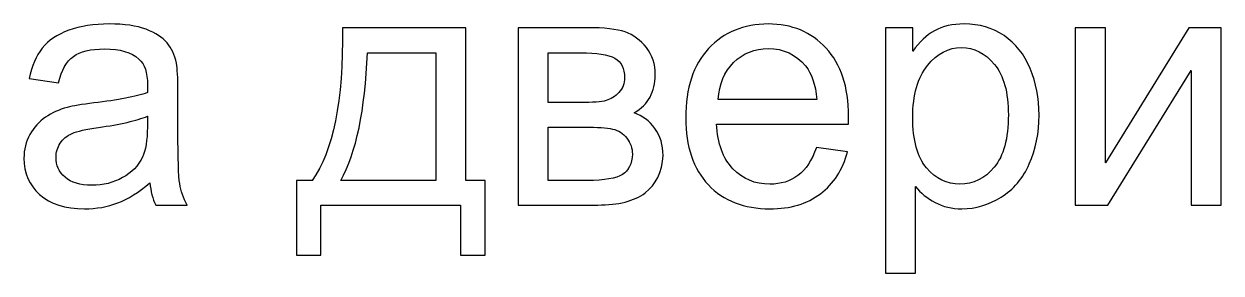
# Model space of a CAD drawing. Header units: centimetres. Extents: x -50 to 50, y -57 to 83.
# Drawn here: x 0.831 to 3.8, y -57.199 to -56.582 of the extents above; entities that cross this region are included whole.
import ezdxf

# ---------------------------------------------------------------- set-up
doc = ezdxf.new("R2010")
doc.units = ezdxf.units.CM
doc.header["$MEASUREMENT"] = 0
doc.layers.add('Layer 1', color=7, linetype='Continuous')

msp = doc.modelspace()

# ---------------------------------------------------------------- linework, layer by layer
at = {"layer": 'Layer 1', "color": 250}
for points, knots in [([(1.14333, -56.97575), (1.11567, -56.99931), (1.089, -57.01582), (1.06346, -57.02556), (1.06346, -57.02556), (1.03792, -57.0353), (1.01055, -57.04009), (0.98119, -57.04009), (0.98119, -57.04009), (0.93293, -57.04009), (0.89582, -57.02838), (0.86986, -57.00482), (0.86986, -57.00482), (0.84389, -56.98139), (0.83091, -56.95133), (0.83091, -56.91479), (0.83091, -56.91479), (0.83091, -56.89334), (0.83585, -56.87372), (0.84559, -56.85594), (0.84559, -56.85594), (0.85546, -56.83816), (0.8683, -56.82405), (0.88411, -56.81333), (0.88411, -56.81333), (0.90005, -56.8026), (0.91783, -56.79442), (0.93773, -56.78891), (0.93773, -56.78891), (0.95241, -56.7851), (0.97456, -56.78144), (1.00405, -56.77777), (1.00405, -56.77777), (1.06417, -56.77071), (1.10862, -56.7621), (1.13698, -56.75223), (1.13698, -56.75223), (1.13726, -56.74207), (1.1374, -56.73557), (1.1374, -56.73289), (1.1374, -56.73289), (1.1374, -56.7027), (1.13035, -56.68139), (1.11624, -56.66897), (1.11624, -56.66897), (1.09719, -56.65218), (1.06882, -56.64385), (1.03129, -56.64385), (1.03129, -56.64385), (0.99615, -56.64385), (0.97019, -56.65006), (0.95354, -56.66234), (0.95354, -56.66234), (0.93674, -56.67461), (0.92447, -56.69635), (0.91642, -56.72767), (0.91642, -56.72767), (0.91642, -56.72767), (0.84361, -56.71751), (0.84361, -56.71751), (0.84361, -56.71751), (0.85024, -56.68633), (0.86111, -56.66107), (0.87635, -56.64188), (0.87635, -56.64188), (0.89159, -56.62269), (0.9136, -56.60801), (0.94239, -56.59757), (0.94239, -56.59757), (0.97103, -56.58727), (1.00448, -56.58204), (1.0423, -56.58204), (1.0423, -56.58204), (1.07983, -56.58204), (1.11045, -56.58642), (1.13402, -56.59531), (1.13402, -56.59531), (1.15744, -56.6042), (1.1748, -56.61521), (1.18581, -56.62861), (1.18581, -56.62861), (1.19681, -56.64202), (1.20457, -56.65895), (1.20909, -56.67941), (1.20909, -56.67941), (1.21149, -56.69211), (1.21276, -56.71497), (1.21276, -56.74785), (1.21276, -56.74785), (1.21276, -56.74785), (1.21276, -56.84663), (1.21276, -56.84663), (1.21276, -56.84663), (1.21276, -56.91563), (1.21431, -56.95924), (1.21741, -56.97772), (1.21741, -56.97772), (1.22038, -56.99621), (1.22659, -57.01385), (1.23562, -57.03078), (1.23562, -57.03078), (1.23562, -57.03078), (1.15772, -57.03078), (1.15772, -57.03078), (1.15772, -57.03078), (1.15025, -57.01512), (1.14545, -56.99677), (1.14333, -56.97575)], [0, 0, 0, 0, 0.0357143, 0.0357143, 0.0357143, 0.0357143, 0.0714286, 0.0714286, 0.0714286, 0.0714286, 0.1071429, 0.1071429, 0.1071429, 0.1071429, 0.1428571, 0.1428571, 0.1428571, 0.1428571, 0.1785714, 0.1785714, 0.1785714, 0.1785714, 0.2142857, 0.2142857, 0.2142857, 0.2142857, 0.25, 0.25, 0.25, 0.25, 0.2857143, 0.2857143, 0.2857143, 0.2857143, 0.3214286, 0.3214286, 0.3214286, 0.3214286, 0.3571429, 0.3571429, 0.3571429, 0.3571429, 0.3928571, 0.3928571, 0.3928571, 0.3928571, 0.4285714, 0.4285714, 0.4285714, 0.4285714, 0.4642857, 0.4642857, 0.4642857, 0.4642857, 0.5, 0.5, 0.5, 0.5, 0.5357143, 0.5357143, 0.5357143, 0.5357143, 0.5714286, 0.5714286, 0.5714286, 0.5714286, 0.6071429, 0.6071429, 0.6071429, 0.6071429, 0.6428571, 0.6428571, 0.6428571, 0.6428571, 0.6785714, 0.6785714, 0.6785714, 0.6785714, 0.7142857, 0.7142857, 0.7142857, 0.7142857, 0.75, 0.75, 0.75, 0.75, 0.7857143, 0.7857143, 0.7857143, 0.7857143, 0.8214286, 0.8214286, 0.8214286, 0.8214286, 0.8571429, 0.8571429, 0.8571429, 0.8571429, 0.8928571, 0.8928571, 0.8928571, 0.8928571, 0.9285714, 0.9285714, 0.9285714, 0.9285714, 1, 1, 1, 1]), ([(1.62085, -56.59136), (1.62085, -56.59136), (1.92734, -56.59136), (1.92734, -56.59136), (1.92734, -56.59136), (1.92734, -56.59136), (1.92734, -56.96982), (1.92734, -56.96982), (1.92734, -56.96982), (1.92734, -56.96982), (1.97476, -56.96982), (1.97476, -56.96982), (1.97476, -56.96982), (1.97476, -56.96982), (1.97476, -57.15524), (1.97476, -57.15524), (1.97476, -57.15524), (1.97476, -57.15524), (1.9138, -57.15524), (1.9138, -57.15524), (1.9138, -57.15524), (1.9138, -57.15524), (1.9138, -57.03078), (1.9138, -57.03078), (1.9138, -57.03078), (1.9138, -57.03078), (1.56751, -57.03078), (1.56751, -57.03078), (1.56751, -57.03078), (1.56751, -57.03078), (1.56751, -57.15524), (1.56751, -57.15524), (1.56751, -57.15524), (1.56751, -57.15524), (1.50655, -57.15524), (1.50655, -57.15524), (1.50655, -57.15524), (1.50655, -57.15524), (1.50655, -56.96982), (1.50655, -56.96982), (1.50655, -56.96982), (1.50655, -56.96982), (1.5455, -56.96982), (1.5455, -56.96982), (1.5455, -56.96982), (1.59799, -56.89856), (1.62311, -56.7724), (1.62085, -56.59136)], [0, 0, 0, 0, 0.0769231, 0.0769231, 0.0769231, 0.0769231, 0.1538462, 0.1538462, 0.1538462, 0.1538462, 0.2307692, 0.2307692, 0.2307692, 0.2307692, 0.3076923, 0.3076923, 0.3076923, 0.3076923, 0.3846154, 0.3846154, 0.3846154, 0.3846154, 0.4615385, 0.4615385, 0.4615385, 0.4615385, 0.5384615, 0.5384615, 0.5384615, 0.5384615, 0.6153846, 0.6153846, 0.6153846, 0.6153846, 0.6923077, 0.6923077, 0.6923077, 0.6923077, 0.7692308, 0.7692308, 0.7692308, 0.7692308, 0.8461538, 0.8461538, 0.8461538, 0.8461538, 1, 1, 1, 1]), ([(2.05646, -56.59136), (2.05646, -56.59136), (2.22791, -56.59136), (2.22791, -56.59136), (2.22791, -56.59136), (2.26996, -56.59136), (2.30129, -56.59489), (2.32189, -56.60194), (2.32189, -56.60194), (2.34235, -56.609), (2.35999, -56.62184), (2.37467, -56.64061), (2.37467, -56.64061), (2.38948, -56.65952), (2.39682, -56.68195), (2.39682, -56.7082), (2.39682, -56.7082), (2.39682, -56.72922), (2.39245, -56.74757), (2.38384, -56.76309), (2.38384, -56.76309), (2.37509, -56.77875), (2.36211, -56.79188), (2.34461, -56.80232), (2.34461, -56.80232), (2.36521, -56.80923), (2.38229, -56.82208), (2.39597, -56.84098), (2.39597, -56.84098), (2.40952, -56.85975), (2.41629, -56.88219), (2.41629, -56.90801), (2.41629, -56.90801), (2.41361, -56.94964), (2.39866, -56.98054), (2.3717, -57.00058), (2.3717, -57.00058), (2.34475, -57.02076), (2.30552, -57.03078), (2.25416, -57.03078), (2.25416, -57.03078), (2.25416, -57.03078), (2.05646, -57.03078), (2.05646, -57.03078), (2.05646, -57.03078), (2.05646, -57.03078), (2.05646, -56.59136), (2.05646, -56.59136)], [0, 0, 0, 0, 0.0769231, 0.0769231, 0.0769231, 0.0769231, 0.1538462, 0.1538462, 0.1538462, 0.1538462, 0.2307692, 0.2307692, 0.2307692, 0.2307692, 0.3076923, 0.3076923, 0.3076923, 0.3076923, 0.3846154, 0.3846154, 0.3846154, 0.3846154, 0.4615385, 0.4615385, 0.4615385, 0.4615385, 0.5384615, 0.5384615, 0.5384615, 0.5384615, 0.6153846, 0.6153846, 0.6153846, 0.6153846, 0.6923077, 0.6923077, 0.6923077, 0.6923077, 0.7692308, 0.7692308, 0.7692308, 0.7692308, 0.8461538, 0.8461538, 0.8461538, 0.8461538, 1, 1, 1, 1]), ([(2.79659, -56.88854), (2.79659, -56.88854), (2.87364, -56.8987), (2.87364, -56.8987), (2.87364, -56.8987), (2.86164, -56.94343), (2.83921, -56.97829), (2.80647, -57.00298), (2.80647, -57.00298), (2.77373, -57.02768), (2.73196, -57.04009), (2.68102, -57.04009), (2.68102, -57.04009), (2.61696, -57.04009), (2.56616, -57.02034), (2.52862, -56.98083), (2.52862, -56.98083), (2.49108, -56.94146), (2.47232, -56.886), (2.47232, -56.81474), (2.47232, -56.81474), (2.47232, -56.74108), (2.49123, -56.68379), (2.52918, -56.64315), (2.52918, -56.64315), (2.56714, -56.60236), (2.61639, -56.58204), (2.67693, -56.58204), (2.67693, -56.58204), (2.73549, -56.58204), (2.78333, -56.60194), (2.82044, -56.64188), (2.82044, -56.64188), (2.85755, -56.68181), (2.87618, -56.73797), (2.87618, -56.81036), (2.87618, -56.81036), (2.87618, -56.81474), (2.87604, -56.82137), (2.87576, -56.83012), (2.87576, -56.83012), (2.87576, -56.83012), (2.54852, -56.83012), (2.54852, -56.83012), (2.54852, -56.83012), (2.55134, -56.87824), (2.56489, -56.91521), (2.58944, -56.94075), (2.58944, -56.94075), (2.61385, -56.96629), (2.64447, -56.97913), (2.68102, -56.97913), (2.68102, -56.97913), (2.70826, -56.97913), (2.73154, -56.97194), (2.75073, -56.95754), (2.75073, -56.95754), (2.77006, -56.94315), (2.7853, -56.92015), (2.79659, -56.88854)], [0, 0, 0, 0, 0.0625, 0.0625, 0.0625, 0.0625, 0.125, 0.125, 0.125, 0.125, 0.1875, 0.1875, 0.1875, 0.1875, 0.25, 0.25, 0.25, 0.25, 0.3125, 0.3125, 0.3125, 0.3125, 0.375, 0.375, 0.375, 0.375, 0.4375, 0.4375, 0.4375, 0.4375, 0.5, 0.5, 0.5, 0.5, 0.5625, 0.5625, 0.5625, 0.5625, 0.625, 0.625, 0.625, 0.625, 0.6875, 0.6875, 0.6875, 0.6875, 0.75, 0.75, 0.75, 0.75, 0.8125, 0.8125, 0.8125, 0.8125, 0.875, 0.875, 0.875, 0.875, 1, 1, 1, 1]), ([(2.96776, -57.19927), (2.96776, -57.19927), (2.96776, -56.59136), (2.96776, -56.59136), (2.96776, -56.59136), (2.96776, -56.59136), (3.03549, -56.59136), (3.03549, -56.59136), (3.03549, -56.59136), (3.03549, -56.59136), (3.03549, -56.64907), (3.03549, -56.64907), (3.03549, -56.64907), (3.05144, -56.62678), (3.0695, -56.60999), (3.08968, -56.59884), (3.08968, -56.59884), (3.10972, -56.58769), (3.13413, -56.58204), (3.16278, -56.58204), (3.16278, -56.58204), (3.20031, -56.58204), (3.23333, -56.59164), (3.26198, -56.61097), (3.26198, -56.61097), (3.29062, -56.63016), (3.31221, -56.6574), (3.32689, -56.69239), (3.32689, -56.69239), (3.34142, -56.72753), (3.34876, -56.76591), (3.34876, -56.80782), (3.34876, -56.80782), (3.34876, -56.85256), (3.34072, -56.89291), (3.32463, -56.9289), (3.32463, -56.9289), (3.30854, -56.96474), (3.28512, -56.99226), (3.25436, -57.01145), (3.25436, -57.01145), (3.22374, -57.0305), (3.19142, -57.04009), (3.15756, -57.04009), (3.15756, -57.04009), (3.13272, -57.04009), (3.11042, -57.03487), (3.09081, -57.02443), (3.09081, -57.02443), (3.07105, -57.01399), (3.05497, -57.00086), (3.04227, -56.98492), (3.04227, -56.98492), (3.04227, -56.98492), (3.04227, -57.19927), (3.04227, -57.19927), (3.04227, -57.19927), (3.04227, -57.19927), (2.96776, -57.19927), (2.96776, -57.19927)], [0, 0, 0, 0, 0.0625, 0.0625, 0.0625, 0.0625, 0.125, 0.125, 0.125, 0.125, 0.1875, 0.1875, 0.1875, 0.1875, 0.25, 0.25, 0.25, 0.25, 0.3125, 0.3125, 0.3125, 0.3125, 0.375, 0.375, 0.375, 0.375, 0.4375, 0.4375, 0.4375, 0.4375, 0.5, 0.5, 0.5, 0.5, 0.5625, 0.5625, 0.5625, 0.5625, 0.625, 0.625, 0.625, 0.625, 0.6875, 0.6875, 0.6875, 0.6875, 0.75, 0.75, 0.75, 0.75, 0.8125, 0.8125, 0.8125, 0.8125, 0.875, 0.875, 0.875, 0.875, 1, 1, 1, 1]), ([(3.43865, -56.59136), (3.43865, -56.59136), (3.51316, -56.59136), (3.51316, -56.59136), (3.51316, -56.59136), (3.51316, -56.59136), (3.51316, -56.9265), (3.51316, -56.9265), (3.51316, -56.9265), (3.51316, -56.9265), (3.72017, -56.59136), (3.72017, -56.59136), (3.72017, -56.59136), (3.72017, -56.59136), (3.80018, -56.59136), (3.80018, -56.59136), (3.80018, -56.59136), (3.80018, -56.59136), (3.80018, -57.03078), (3.80018, -57.03078), (3.80018, -57.03078), (3.80018, -57.03078), (3.72567, -57.03078), (3.72567, -57.03078), (3.72567, -57.03078), (3.72567, -57.03078), (3.72567, -56.69776), (3.72567, -56.69776), (3.72567, -56.69776), (3.72567, -56.69776), (3.51894, -57.03078), (3.51894, -57.03078), (3.51894, -57.03078), (3.51894, -57.03078), (3.43865, -57.03078), (3.43865, -57.03078), (3.43865, -57.03078), (3.43865, -57.03078), (3.43865, -56.59136), (3.43865, -56.59136)], [0, 0, 0, 0, 0.0909091, 0.0909091, 0.0909091, 0.0909091, 0.1818182, 0.1818182, 0.1818182, 0.1818182, 0.2727273, 0.2727273, 0.2727273, 0.2727273, 0.3636364, 0.3636364, 0.3636364, 0.3636364, 0.4545455, 0.4545455, 0.4545455, 0.4545455, 0.5454545, 0.5454545, 0.5454545, 0.5454545, 0.6363636, 0.6363636, 0.6363636, 0.6363636, 0.7272727, 0.7272727, 0.7272727, 0.7272727, 0.8181818, 0.8181818, 0.8181818, 0.8181818, 1, 1, 1, 1]), ([(1.68266, -56.65317), (1.67715, -56.79583), (1.65514, -56.90138), (1.61662, -56.96982), (1.61662, -56.96982), (1.61662, -56.96982), (1.85284, -56.96982), (1.85284, -56.96982), (1.85284, -56.96982), (1.85284, -56.96982), (1.85284, -56.65317), (1.85284, -56.65317), (1.85284, -56.65317), (1.85284, -56.65317), (1.68266, -56.65317), (1.68266, -56.65317)], [0, 0, 0, 0, 0.2, 0.2, 0.2, 0.2, 0.4, 0.4, 0.4, 0.4, 0.6, 0.6, 0.6, 0.6, 1, 1, 1, 1]), ([(2.13097, -56.77678), (2.13097, -56.77678), (2.20999, -56.77678), (2.20999, -56.77678), (2.20999, -56.77678), (2.24146, -56.77678), (2.26319, -56.77509), (2.2749, -56.77184), (2.2749, -56.77184), (2.28675, -56.76845), (2.29734, -56.76182), (2.30665, -56.75166), (2.30665, -56.75166), (2.31596, -56.74164), (2.32062, -56.72951), (2.32062, -56.7154), (2.32062, -56.7154), (2.32062, -56.69211), (2.31244, -56.67603), (2.29621, -56.66685), (2.29621, -56.66685), (2.27984, -56.65768), (2.2519, -56.65317), (2.21239, -56.65317), (2.21239, -56.65317), (2.21239, -56.65317), (2.13097, -56.65317), (2.13097, -56.65317), (2.13097, -56.65317), (2.13097, -56.65317), (2.13097, -56.77678), (2.13097, -56.77678)], [0, 0, 0, 0, 0.1111111, 0.1111111, 0.1111111, 0.1111111, 0.2222222, 0.2222222, 0.2222222, 0.2222222, 0.3333333, 0.3333333, 0.3333333, 0.3333333, 0.4444444, 0.4444444, 0.4444444, 0.4444444, 0.5555556, 0.5555556, 0.5555556, 0.5555556, 0.6666667, 0.6666667, 0.6666667, 0.6666667, 0.7777778, 0.7777778, 0.7777778, 0.7777778, 1, 1, 1, 1]), ([(2.55275, -56.76916), (2.55275, -56.76916), (2.79744, -56.76916), (2.79744, -56.76916), (2.79744, -56.76916), (2.79419, -56.73219), (2.78474, -56.70453), (2.76936, -56.68604), (2.76936, -56.68604), (2.74579, -56.6574), (2.71503, -56.64301), (2.67735, -56.64301), (2.67735, -56.64301), (2.6432, -56.64301), (2.61456, -56.65444), (2.59127, -56.6773), (2.59127, -56.6773), (2.56813, -56.70016), (2.55529, -56.73078), (2.55275, -56.76916)], [0, 0, 0, 0, 0.1666667, 0.1666667, 0.1666667, 0.1666667, 0.3333333, 0.3333333, 0.3333333, 0.3333333, 0.5, 0.5, 0.5, 0.5, 0.6666667, 0.6666667, 0.6666667, 0.6666667, 1, 1, 1, 1]), ([(3.03549, -56.81375), (3.03549, -56.87005), (3.04692, -56.91168), (3.06964, -56.93863), (3.06964, -56.93863), (3.0925, -56.96559), (3.12016, -56.97913), (3.15262, -56.97913), (3.15262, -56.97913), (3.18564, -56.97913), (3.21386, -56.96516), (3.23728, -56.93722), (3.23728, -56.93722), (3.26085, -56.90928), (3.27256, -56.8661), (3.27256, -56.80754), (3.27256, -56.80754), (3.27256, -56.75166), (3.26113, -56.70989), (3.23813, -56.68209), (3.23813, -56.68209), (3.21513, -56.65429), (3.18775, -56.64047), (3.15586, -56.64047), (3.15586, -56.64047), (3.12425, -56.64047), (3.09631, -56.65528), (3.07204, -56.68477), (3.07204, -56.68477), (3.04763, -56.71441), (3.03549, -56.75731), (3.03549, -56.81375)], [0, 0, 0, 0, 0.1111111, 0.1111111, 0.1111111, 0.1111111, 0.2222222, 0.2222222, 0.2222222, 0.2222222, 0.3333333, 0.3333333, 0.3333333, 0.3333333, 0.4444444, 0.4444444, 0.4444444, 0.4444444, 0.5555556, 0.5555556, 0.5555556, 0.5555556, 0.6666667, 0.6666667, 0.6666667, 0.6666667, 0.7777778, 0.7777778, 0.7777778, 0.7777778, 1, 1, 1, 1]), ([(1.1374, -56.81065), (1.11031, -56.82165), (1.06967, -56.83097), (1.01548, -56.83859), (1.01548, -56.83859), (0.98472, -56.84296), (0.96299, -56.8479), (0.95029, -56.8534), (0.95029, -56.8534), (0.93759, -56.85891), (0.92785, -56.86695), (0.92094, -56.87739), (0.92094, -56.87739), (0.91402, -56.88797), (0.9105, -56.89969), (0.9105, -56.91267), (0.9105, -56.91267), (0.9105, -56.93228), (0.91798, -56.94879), (0.93307, -56.96192), (0.93307, -56.96192), (0.94817, -56.97504), (0.97019, -56.98167), (0.99912, -56.98167), (0.99912, -56.98167), (1.02776, -56.98167), (1.0533, -56.97546), (1.07574, -56.96291), (1.07574, -56.96291), (1.09803, -56.95049), (1.11454, -56.93341), (1.12499, -56.91182), (1.12499, -56.91182), (1.13303, -56.89503), (1.13698, -56.87034), (1.13698, -56.83774), (1.13698, -56.83774), (1.13698, -56.83774), (1.1374, -56.81065), (1.1374, -56.81065)], [0, 0, 0, 0, 0.0909091, 0.0909091, 0.0909091, 0.0909091, 0.1818182, 0.1818182, 0.1818182, 0.1818182, 0.2727273, 0.2727273, 0.2727273, 0.2727273, 0.3636364, 0.3636364, 0.3636364, 0.3636364, 0.4545455, 0.4545455, 0.4545455, 0.4545455, 0.5454545, 0.5454545, 0.5454545, 0.5454545, 0.6363636, 0.6363636, 0.6363636, 0.6363636, 0.7272727, 0.7272727, 0.7272727, 0.7272727, 0.8181818, 0.8181818, 0.8181818, 0.8181818, 1, 1, 1, 1]), ([(2.13097, -56.96982), (2.13097, -56.96982), (2.22876, -56.96982), (2.22876, -56.96982), (2.22876, -56.96982), (2.27081, -56.96982), (2.29974, -56.96488), (2.3154, -56.95514), (2.3154, -56.95514), (2.33106, -56.94527), (2.33925, -56.92847), (2.34009, -56.90434), (2.34009, -56.90434), (2.34009, -56.89037), (2.33558, -56.87725), (2.32655, -56.86526), (2.32655, -56.86526), (2.31738, -56.85326), (2.30552, -56.84564), (2.29099, -56.84254), (2.29099, -56.84254), (2.27645, -56.83929), (2.25303, -56.83774), (2.22086, -56.83774), (2.22086, -56.83774), (2.22086, -56.83774), (2.13097, -56.83774), (2.13097, -56.83774), (2.13097, -56.83774), (2.13097, -56.83774), (2.13097, -56.96982), (2.13097, -56.96982)], [0, 0, 0, 0, 0.1111111, 0.1111111, 0.1111111, 0.1111111, 0.2222222, 0.2222222, 0.2222222, 0.2222222, 0.3333333, 0.3333333, 0.3333333, 0.3333333, 0.4444444, 0.4444444, 0.4444444, 0.4444444, 0.5555556, 0.5555556, 0.5555556, 0.5555556, 0.6666667, 0.6666667, 0.6666667, 0.6666667, 0.7777778, 0.7777778, 0.7777778, 0.7777778, 1, 1, 1, 1])]:
    msp.add_open_spline(points, degree=3, knots=knots, dxfattribs=at)
at = {"layer": 'Layer 1', "color": 250, "lineweight": 9}
for points, knots in [([(1.14333, -56.97575), (1.11567, -56.99931), (1.089, -57.01582), (1.06346, -57.02556), (1.06346, -57.02556), (1.03792, -57.0353), (1.01055, -57.04009), (0.98119, -57.04009), (0.98119, -57.04009), (0.93293, -57.04009), (0.89582, -57.02838), (0.86986, -57.00482), (0.86986, -57.00482), (0.84389, -56.98139), (0.83091, -56.95133), (0.83091, -56.91479), (0.83091, -56.91479), (0.83091, -56.89334), (0.83585, -56.87372), (0.84559, -56.85594), (0.84559, -56.85594), (0.85546, -56.83816), (0.8683, -56.82405), (0.88411, -56.81333), (0.88411, -56.81333), (0.90005, -56.8026), (0.91783, -56.79442), (0.93773, -56.78891), (0.93773, -56.78891), (0.95241, -56.7851), (0.97456, -56.78144), (1.00405, -56.77777), (1.00405, -56.77777), (1.06417, -56.77071), (1.10862, -56.7621), (1.13698, -56.75223), (1.13698, -56.75223), (1.13726, -56.74207), (1.1374, -56.73557), (1.1374, -56.73289), (1.1374, -56.73289), (1.1374, -56.7027), (1.13035, -56.68139), (1.11624, -56.66897), (1.11624, -56.66897), (1.09719, -56.65218), (1.06882, -56.64385), (1.03129, -56.64385), (1.03129, -56.64385), (0.99615, -56.64385), (0.97019, -56.65006), (0.95354, -56.66234), (0.95354, -56.66234), (0.93674, -56.67461), (0.92447, -56.69635), (0.91642, -56.72767), (0.91642, -56.72767), (0.91642, -56.72767), (0.84361, -56.71751), (0.84361, -56.71751), (0.84361, -56.71751), (0.85024, -56.68633), (0.86111, -56.66107), (0.87635, -56.64188), (0.87635, -56.64188), (0.89159, -56.62269), (0.9136, -56.60801), (0.94239, -56.59757), (0.94239, -56.59757), (0.97103, -56.58727), (1.00448, -56.58204), (1.0423, -56.58204), (1.0423, -56.58204), (1.07983, -56.58204), (1.11045, -56.58642), (1.13402, -56.59531), (1.13402, -56.59531), (1.15744, -56.6042), (1.1748, -56.61521), (1.18581, -56.62861), (1.18581, -56.62861), (1.19681, -56.64202), (1.20457, -56.65895), (1.20909, -56.67941), (1.20909, -56.67941), (1.21149, -56.69211), (1.21276, -56.71497), (1.21276, -56.74785), (1.21276, -56.74785), (1.21276, -56.74785), (1.21276, -56.84663), (1.21276, -56.84663), (1.21276, -56.84663), (1.21276, -56.91563), (1.21431, -56.95924), (1.21741, -56.97772), (1.21741, -56.97772), (1.22038, -56.99621), (1.22659, -57.01385), (1.23562, -57.03078), (1.23562, -57.03078), (1.23562, -57.03078), (1.15772, -57.03078), (1.15772, -57.03078), (1.15772, -57.03078), (1.15025, -57.01512), (1.14545, -56.99677), (1.14333, -56.97575)], [0, 0, 0, 0, 0.0357143, 0.0357143, 0.0357143, 0.0357143, 0.0714286, 0.0714286, 0.0714286, 0.0714286, 0.1071429, 0.1071429, 0.1071429, 0.1071429, 0.1428571, 0.1428571, 0.1428571, 0.1428571, 0.1785714, 0.1785714, 0.1785714, 0.1785714, 0.2142857, 0.2142857, 0.2142857, 0.2142857, 0.25, 0.25, 0.25, 0.25, 0.2857143, 0.2857143, 0.2857143, 0.2857143, 0.3214286, 0.3214286, 0.3214286, 0.3214286, 0.3571429, 0.3571429, 0.3571429, 0.3571429, 0.3928571, 0.3928571, 0.3928571, 0.3928571, 0.4285714, 0.4285714, 0.4285714, 0.4285714, 0.4642857, 0.4642857, 0.4642857, 0.4642857, 0.5, 0.5, 0.5, 0.5, 0.5357143, 0.5357143, 0.5357143, 0.5357143, 0.5714286, 0.5714286, 0.5714286, 0.5714286, 0.6071429, 0.6071429, 0.6071429, 0.6071429, 0.6428571, 0.6428571, 0.6428571, 0.6428571, 0.6785714, 0.6785714, 0.6785714, 0.6785714, 0.7142857, 0.7142857, 0.7142857, 0.7142857, 0.75, 0.75, 0.75, 0.75, 0.7857143, 0.7857143, 0.7857143, 0.7857143, 0.8214286, 0.8214286, 0.8214286, 0.8214286, 0.8571429, 0.8571429, 0.8571429, 0.8571429, 0.8928571, 0.8928571, 0.8928571, 0.8928571, 0.9285714, 0.9285714, 0.9285714, 0.9285714, 1, 1, 1, 1]), ([(1.62085, -56.59136), (1.62085, -56.59136), (1.92734, -56.59136), (1.92734, -56.59136), (1.92734, -56.59136), (1.92734, -56.59136), (1.92734, -56.96982), (1.92734, -56.96982), (1.92734, -56.96982), (1.92734, -56.96982), (1.97476, -56.96982), (1.97476, -56.96982), (1.97476, -56.96982), (1.97476, -56.96982), (1.97476, -57.15524), (1.97476, -57.15524), (1.97476, -57.15524), (1.97476, -57.15524), (1.9138, -57.15524), (1.9138, -57.15524), (1.9138, -57.15524), (1.9138, -57.15524), (1.9138, -57.03078), (1.9138, -57.03078), (1.9138, -57.03078), (1.9138, -57.03078), (1.56751, -57.03078), (1.56751, -57.03078), (1.56751, -57.03078), (1.56751, -57.03078), (1.56751, -57.15524), (1.56751, -57.15524), (1.56751, -57.15524), (1.56751, -57.15524), (1.50655, -57.15524), (1.50655, -57.15524), (1.50655, -57.15524), (1.50655, -57.15524), (1.50655, -56.96982), (1.50655, -56.96982), (1.50655, -56.96982), (1.50655, -56.96982), (1.5455, -56.96982), (1.5455, -56.96982), (1.5455, -56.96982), (1.59799, -56.89856), (1.62311, -56.7724), (1.62085, -56.59136)], [0, 0, 0, 0, 0.0769231, 0.0769231, 0.0769231, 0.0769231, 0.1538462, 0.1538462, 0.1538462, 0.1538462, 0.2307692, 0.2307692, 0.2307692, 0.2307692, 0.3076923, 0.3076923, 0.3076923, 0.3076923, 0.3846154, 0.3846154, 0.3846154, 0.3846154, 0.4615385, 0.4615385, 0.4615385, 0.4615385, 0.5384615, 0.5384615, 0.5384615, 0.5384615, 0.6153846, 0.6153846, 0.6153846, 0.6153846, 0.6923077, 0.6923077, 0.6923077, 0.6923077, 0.7692308, 0.7692308, 0.7692308, 0.7692308, 0.8461538, 0.8461538, 0.8461538, 0.8461538, 1, 1, 1, 1]), ([(2.05646, -56.59136), (2.05646, -56.59136), (2.22791, -56.59136), (2.22791, -56.59136), (2.22791, -56.59136), (2.26996, -56.59136), (2.30129, -56.59489), (2.32189, -56.60194), (2.32189, -56.60194), (2.34235, -56.609), (2.35999, -56.62184), (2.37467, -56.64061), (2.37467, -56.64061), (2.38948, -56.65952), (2.39682, -56.68195), (2.39682, -56.7082), (2.39682, -56.7082), (2.39682, -56.72922), (2.39245, -56.74757), (2.38384, -56.76309), (2.38384, -56.76309), (2.37509, -56.77875), (2.36211, -56.79188), (2.34461, -56.80232), (2.34461, -56.80232), (2.36521, -56.80923), (2.38229, -56.82208), (2.39597, -56.84098), (2.39597, -56.84098), (2.40952, -56.85975), (2.41629, -56.88219), (2.41629, -56.90801), (2.41629, -56.90801), (2.41361, -56.94964), (2.39866, -56.98054), (2.3717, -57.00058), (2.3717, -57.00058), (2.34475, -57.02076), (2.30552, -57.03078), (2.25416, -57.03078), (2.25416, -57.03078), (2.25416, -57.03078), (2.05646, -57.03078), (2.05646, -57.03078), (2.05646, -57.03078), (2.05646, -57.03078), (2.05646, -56.59136), (2.05646, -56.59136)], [0, 0, 0, 0, 0.0769231, 0.0769231, 0.0769231, 0.0769231, 0.1538462, 0.1538462, 0.1538462, 0.1538462, 0.2307692, 0.2307692, 0.2307692, 0.2307692, 0.3076923, 0.3076923, 0.3076923, 0.3076923, 0.3846154, 0.3846154, 0.3846154, 0.3846154, 0.4615385, 0.4615385, 0.4615385, 0.4615385, 0.5384615, 0.5384615, 0.5384615, 0.5384615, 0.6153846, 0.6153846, 0.6153846, 0.6153846, 0.6923077, 0.6923077, 0.6923077, 0.6923077, 0.7692308, 0.7692308, 0.7692308, 0.7692308, 0.8461538, 0.8461538, 0.8461538, 0.8461538, 1, 1, 1, 1]), ([(2.79659, -56.88854), (2.79659, -56.88854), (2.87364, -56.8987), (2.87364, -56.8987), (2.87364, -56.8987), (2.86164, -56.94343), (2.83921, -56.97829), (2.80647, -57.00298), (2.80647, -57.00298), (2.77373, -57.02768), (2.73196, -57.04009), (2.68102, -57.04009), (2.68102, -57.04009), (2.61696, -57.04009), (2.56616, -57.02034), (2.52862, -56.98083), (2.52862, -56.98083), (2.49108, -56.94146), (2.47232, -56.886), (2.47232, -56.81474), (2.47232, -56.81474), (2.47232, -56.74108), (2.49123, -56.68379), (2.52918, -56.64315), (2.52918, -56.64315), (2.56714, -56.60236), (2.61639, -56.58204), (2.67693, -56.58204), (2.67693, -56.58204), (2.73549, -56.58204), (2.78333, -56.60194), (2.82044, -56.64188), (2.82044, -56.64188), (2.85755, -56.68181), (2.87618, -56.73797), (2.87618, -56.81036), (2.87618, -56.81036), (2.87618, -56.81474), (2.87604, -56.82137), (2.87576, -56.83012), (2.87576, -56.83012), (2.87576, -56.83012), (2.54852, -56.83012), (2.54852, -56.83012), (2.54852, -56.83012), (2.55134, -56.87824), (2.56489, -56.91521), (2.58944, -56.94075), (2.58944, -56.94075), (2.61385, -56.96629), (2.64447, -56.97913), (2.68102, -56.97913), (2.68102, -56.97913), (2.70826, -56.97913), (2.73154, -56.97194), (2.75073, -56.95754), (2.75073, -56.95754), (2.77006, -56.94315), (2.7853, -56.92015), (2.79659, -56.88854)], [0, 0, 0, 0, 0.0625, 0.0625, 0.0625, 0.0625, 0.125, 0.125, 0.125, 0.125, 0.1875, 0.1875, 0.1875, 0.1875, 0.25, 0.25, 0.25, 0.25, 0.3125, 0.3125, 0.3125, 0.3125, 0.375, 0.375, 0.375, 0.375, 0.4375, 0.4375, 0.4375, 0.4375, 0.5, 0.5, 0.5, 0.5, 0.5625, 0.5625, 0.5625, 0.5625, 0.625, 0.625, 0.625, 0.625, 0.6875, 0.6875, 0.6875, 0.6875, 0.75, 0.75, 0.75, 0.75, 0.8125, 0.8125, 0.8125, 0.8125, 0.875, 0.875, 0.875, 0.875, 1, 1, 1, 1]), ([(2.96776, -57.19927), (2.96776, -57.19927), (2.96776, -56.59136), (2.96776, -56.59136), (2.96776, -56.59136), (2.96776, -56.59136), (3.03549, -56.59136), (3.03549, -56.59136), (3.03549, -56.59136), (3.03549, -56.59136), (3.03549, -56.64907), (3.03549, -56.64907), (3.03549, -56.64907), (3.05144, -56.62678), (3.0695, -56.60999), (3.08968, -56.59884), (3.08968, -56.59884), (3.10972, -56.58769), (3.13413, -56.58204), (3.16278, -56.58204), (3.16278, -56.58204), (3.20031, -56.58204), (3.23333, -56.59164), (3.26198, -56.61097), (3.26198, -56.61097), (3.29062, -56.63016), (3.31221, -56.6574), (3.32689, -56.69239), (3.32689, -56.69239), (3.34142, -56.72753), (3.34876, -56.76591), (3.34876, -56.80782), (3.34876, -56.80782), (3.34876, -56.85256), (3.34072, -56.89291), (3.32463, -56.9289), (3.32463, -56.9289), (3.30854, -56.96474), (3.28512, -56.99226), (3.25436, -57.01145), (3.25436, -57.01145), (3.22374, -57.0305), (3.19142, -57.04009), (3.15756, -57.04009), (3.15756, -57.04009), (3.13272, -57.04009), (3.11042, -57.03487), (3.09081, -57.02443), (3.09081, -57.02443), (3.07105, -57.01399), (3.05497, -57.00086), (3.04227, -56.98492), (3.04227, -56.98492), (3.04227, -56.98492), (3.04227, -57.19927), (3.04227, -57.19927), (3.04227, -57.19927), (3.04227, -57.19927), (2.96776, -57.19927), (2.96776, -57.19927)], [0, 0, 0, 0, 0.0625, 0.0625, 0.0625, 0.0625, 0.125, 0.125, 0.125, 0.125, 0.1875, 0.1875, 0.1875, 0.1875, 0.25, 0.25, 0.25, 0.25, 0.3125, 0.3125, 0.3125, 0.3125, 0.375, 0.375, 0.375, 0.375, 0.4375, 0.4375, 0.4375, 0.4375, 0.5, 0.5, 0.5, 0.5, 0.5625, 0.5625, 0.5625, 0.5625, 0.625, 0.625, 0.625, 0.625, 0.6875, 0.6875, 0.6875, 0.6875, 0.75, 0.75, 0.75, 0.75, 0.8125, 0.8125, 0.8125, 0.8125, 0.875, 0.875, 0.875, 0.875, 1, 1, 1, 1]), ([(3.43865, -56.59136), (3.43865, -56.59136), (3.51316, -56.59136), (3.51316, -56.59136), (3.51316, -56.59136), (3.51316, -56.59136), (3.51316, -56.9265), (3.51316, -56.9265), (3.51316, -56.9265), (3.51316, -56.9265), (3.72017, -56.59136), (3.72017, -56.59136), (3.72017, -56.59136), (3.72017, -56.59136), (3.80018, -56.59136), (3.80018, -56.59136), (3.80018, -56.59136), (3.80018, -56.59136), (3.80018, -57.03078), (3.80018, -57.03078), (3.80018, -57.03078), (3.80018, -57.03078), (3.72567, -57.03078), (3.72567, -57.03078), (3.72567, -57.03078), (3.72567, -57.03078), (3.72567, -56.69776), (3.72567, -56.69776), (3.72567, -56.69776), (3.72567, -56.69776), (3.51894, -57.03078), (3.51894, -57.03078), (3.51894, -57.03078), (3.51894, -57.03078), (3.43865, -57.03078), (3.43865, -57.03078), (3.43865, -57.03078), (3.43865, -57.03078), (3.43865, -56.59136), (3.43865, -56.59136)], [0, 0, 0, 0, 0.0909091, 0.0909091, 0.0909091, 0.0909091, 0.1818182, 0.1818182, 0.1818182, 0.1818182, 0.2727273, 0.2727273, 0.2727273, 0.2727273, 0.3636364, 0.3636364, 0.3636364, 0.3636364, 0.4545455, 0.4545455, 0.4545455, 0.4545455, 0.5454545, 0.5454545, 0.5454545, 0.5454545, 0.6363636, 0.6363636, 0.6363636, 0.6363636, 0.7272727, 0.7272727, 0.7272727, 0.7272727, 0.8181818, 0.8181818, 0.8181818, 0.8181818, 1, 1, 1, 1]), ([(1.68266, -56.65317), (1.67715, -56.79583), (1.65514, -56.90138), (1.61662, -56.96982), (1.61662, -56.96982), (1.61662, -56.96982), (1.85284, -56.96982), (1.85284, -56.96982), (1.85284, -56.96982), (1.85284, -56.96982), (1.85284, -56.65317), (1.85284, -56.65317), (1.85284, -56.65317), (1.85284, -56.65317), (1.68266, -56.65317), (1.68266, -56.65317)], [0, 0, 0, 0, 0.2, 0.2, 0.2, 0.2, 0.4, 0.4, 0.4, 0.4, 0.6, 0.6, 0.6, 0.6, 1, 1, 1, 1]), ([(2.13097, -56.77678), (2.13097, -56.77678), (2.20999, -56.77678), (2.20999, -56.77678), (2.20999, -56.77678), (2.24146, -56.77678), (2.26319, -56.77509), (2.2749, -56.77184), (2.2749, -56.77184), (2.28675, -56.76845), (2.29734, -56.76182), (2.30665, -56.75166), (2.30665, -56.75166), (2.31596, -56.74164), (2.32062, -56.72951), (2.32062, -56.7154), (2.32062, -56.7154), (2.32062, -56.69211), (2.31244, -56.67603), (2.29621, -56.66685), (2.29621, -56.66685), (2.27984, -56.65768), (2.2519, -56.65317), (2.21239, -56.65317), (2.21239, -56.65317), (2.21239, -56.65317), (2.13097, -56.65317), (2.13097, -56.65317), (2.13097, -56.65317), (2.13097, -56.65317), (2.13097, -56.77678), (2.13097, -56.77678)], [0, 0, 0, 0, 0.1111111, 0.1111111, 0.1111111, 0.1111111, 0.2222222, 0.2222222, 0.2222222, 0.2222222, 0.3333333, 0.3333333, 0.3333333, 0.3333333, 0.4444444, 0.4444444, 0.4444444, 0.4444444, 0.5555556, 0.5555556, 0.5555556, 0.5555556, 0.6666667, 0.6666667, 0.6666667, 0.6666667, 0.7777778, 0.7777778, 0.7777778, 0.7777778, 1, 1, 1, 1]), ([(2.55275, -56.76916), (2.55275, -56.76916), (2.79744, -56.76916), (2.79744, -56.76916), (2.79744, -56.76916), (2.79419, -56.73219), (2.78474, -56.70453), (2.76936, -56.68604), (2.76936, -56.68604), (2.74579, -56.6574), (2.71503, -56.64301), (2.67735, -56.64301), (2.67735, -56.64301), (2.6432, -56.64301), (2.61456, -56.65444), (2.59127, -56.6773), (2.59127, -56.6773), (2.56813, -56.70016), (2.55529, -56.73078), (2.55275, -56.76916)], [0, 0, 0, 0, 0.1666667, 0.1666667, 0.1666667, 0.1666667, 0.3333333, 0.3333333, 0.3333333, 0.3333333, 0.5, 0.5, 0.5, 0.5, 0.6666667, 0.6666667, 0.6666667, 0.6666667, 1, 1, 1, 1]), ([(3.03549, -56.81375), (3.03549, -56.87005), (3.04692, -56.91168), (3.06964, -56.93863), (3.06964, -56.93863), (3.0925, -56.96559), (3.12016, -56.97913), (3.15262, -56.97913), (3.15262, -56.97913), (3.18564, -56.97913), (3.21386, -56.96516), (3.23728, -56.93722), (3.23728, -56.93722), (3.26085, -56.90928), (3.27256, -56.8661), (3.27256, -56.80754), (3.27256, -56.80754), (3.27256, -56.75166), (3.26113, -56.70989), (3.23813, -56.68209), (3.23813, -56.68209), (3.21513, -56.65429), (3.18775, -56.64047), (3.15586, -56.64047), (3.15586, -56.64047), (3.12425, -56.64047), (3.09631, -56.65528), (3.07204, -56.68477), (3.07204, -56.68477), (3.04763, -56.71441), (3.03549, -56.75731), (3.03549, -56.81375)], [0, 0, 0, 0, 0.1111111, 0.1111111, 0.1111111, 0.1111111, 0.2222222, 0.2222222, 0.2222222, 0.2222222, 0.3333333, 0.3333333, 0.3333333, 0.3333333, 0.4444444, 0.4444444, 0.4444444, 0.4444444, 0.5555556, 0.5555556, 0.5555556, 0.5555556, 0.6666667, 0.6666667, 0.6666667, 0.6666667, 0.7777778, 0.7777778, 0.7777778, 0.7777778, 1, 1, 1, 1]), ([(1.1374, -56.81065), (1.11031, -56.82165), (1.06967, -56.83097), (1.01548, -56.83859), (1.01548, -56.83859), (0.98472, -56.84296), (0.96299, -56.8479), (0.95029, -56.8534), (0.95029, -56.8534), (0.93759, -56.85891), (0.92785, -56.86695), (0.92094, -56.87739), (0.92094, -56.87739), (0.91402, -56.88797), (0.9105, -56.89969), (0.9105, -56.91267), (0.9105, -56.91267), (0.9105, -56.93228), (0.91798, -56.94879), (0.93307, -56.96192), (0.93307, -56.96192), (0.94817, -56.97504), (0.97019, -56.98167), (0.99912, -56.98167), (0.99912, -56.98167), (1.02776, -56.98167), (1.0533, -56.97546), (1.07574, -56.96291), (1.07574, -56.96291), (1.09803, -56.95049), (1.11454, -56.93341), (1.12499, -56.91182), (1.12499, -56.91182), (1.13303, -56.89503), (1.13698, -56.87034), (1.13698, -56.83774), (1.13698, -56.83774), (1.13698, -56.83774), (1.1374, -56.81065), (1.1374, -56.81065)], [0, 0, 0, 0, 0.0909091, 0.0909091, 0.0909091, 0.0909091, 0.1818182, 0.1818182, 0.1818182, 0.1818182, 0.2727273, 0.2727273, 0.2727273, 0.2727273, 0.3636364, 0.3636364, 0.3636364, 0.3636364, 0.4545455, 0.4545455, 0.4545455, 0.4545455, 0.5454545, 0.5454545, 0.5454545, 0.5454545, 0.6363636, 0.6363636, 0.6363636, 0.6363636, 0.7272727, 0.7272727, 0.7272727, 0.7272727, 0.8181818, 0.8181818, 0.8181818, 0.8181818, 1, 1, 1, 1]), ([(2.13097, -56.96982), (2.13097, -56.96982), (2.22876, -56.96982), (2.22876, -56.96982), (2.22876, -56.96982), (2.27081, -56.96982), (2.29974, -56.96488), (2.3154, -56.95514), (2.3154, -56.95514), (2.33106, -56.94527), (2.33925, -56.92847), (2.34009, -56.90434), (2.34009, -56.90434), (2.34009, -56.89037), (2.33558, -56.87725), (2.32655, -56.86526), (2.32655, -56.86526), (2.31738, -56.85326), (2.30552, -56.84564), (2.29099, -56.84254), (2.29099, -56.84254), (2.27645, -56.83929), (2.25303, -56.83774), (2.22086, -56.83774), (2.22086, -56.83774), (2.22086, -56.83774), (2.13097, -56.83774), (2.13097, -56.83774), (2.13097, -56.83774), (2.13097, -56.83774), (2.13097, -56.96982), (2.13097, -56.96982)], [0, 0, 0, 0, 0.1111111, 0.1111111, 0.1111111, 0.1111111, 0.2222222, 0.2222222, 0.2222222, 0.2222222, 0.3333333, 0.3333333, 0.3333333, 0.3333333, 0.4444444, 0.4444444, 0.4444444, 0.4444444, 0.5555556, 0.5555556, 0.5555556, 0.5555556, 0.6666667, 0.6666667, 0.6666667, 0.6666667, 0.7777778, 0.7777778, 0.7777778, 0.7777778, 1, 1, 1, 1])]:
    msp.add_open_spline(points, degree=3, knots=knots, dxfattribs=at)

doc.saveas('drawing.dxf')
